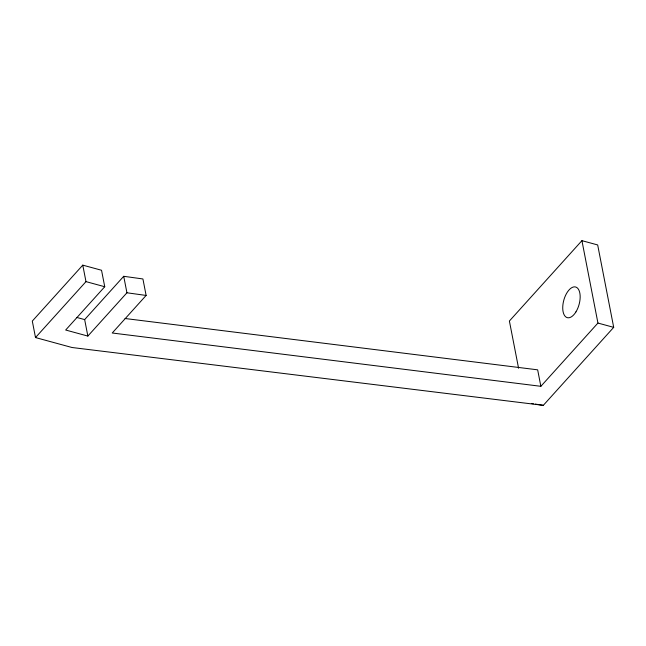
<?xml version="1.0" encoding="UTF-8"?>
<svg xmlns="http://www.w3.org/2000/svg" width="646" height="646" viewBox="0 0 646 646"><rect width="100%" height="100%" fill="white"/><g stroke="black" fill="none" stroke-linecap="round" stroke-linejoin="round"><path stroke-width="0.97" d="M581.925 240.659L597.938 323.057L540.863 386.308L112.226 333.005L146.125 295.44L142.919 278.959L123.725 276.302L126.931 292.783L87.856 336.073L65.674 330.025L104.741 286.735L101.535 270.254L82.777 265.143L32.3 321.078L35.506 337.559L72.029 347.508L543.318 405.341L613.7 327.352L597.679 244.947L581.925 240.659L509.395 321.022L518.577 368.244M35.506 337.559L85.983 281.624L82.777 265.143M87.856 336.073L84.658 319.592L123.725 276.302M125.041 318.51L537.658 369.827L540.863 386.308M126.931 292.783L146.125 295.44M531.359 403.467L533.354 403.774M535.348 404.089L543.318 405.341M597.938 323.057L613.7 327.352M85.983 281.624L104.741 286.735M76.939 317.493L84.658 319.592M575.949 311.881A15.892 7.938 -74.8 0 0 575.683 287.01A15.892 7.938 -74.8 0 0 562.731 308.102A15.892 7.938 -74.8 0 0 575.949 311.881"/></g></svg>
